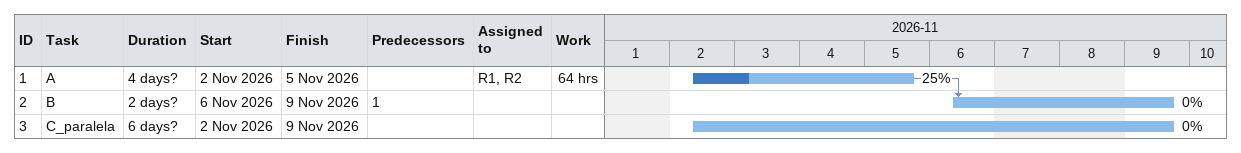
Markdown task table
| ID | Task | Duration | Start | Finish | Predecessors | Resources | % complete | Work (h) |
|---|---|---|---|---|---|---|---|---|
| 1 | A | 4d? | 2026-11-02 | 2026-11-05 |  | R1, R2 | 25 | 64 |
| 2 | B | 2d? | 2026-11-06 | 2026-11-09 | 1 |  | 0 |  |
| 3 | C_paralela | 6d? | 2026-11-02 | 2026-11-09 |  |  | 0 |  |
